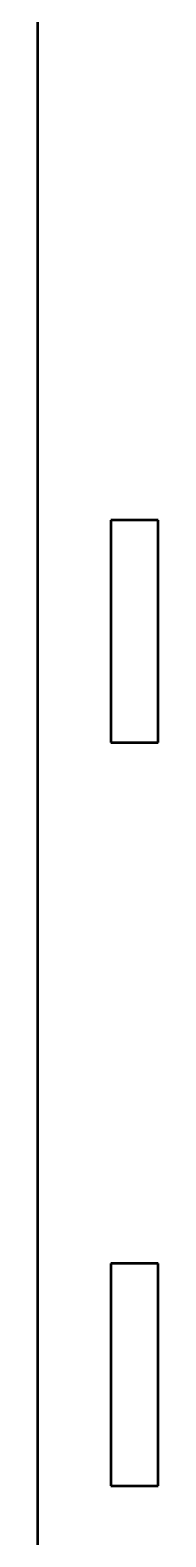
# Model space of a CAD drawing. Header units: millimetres. Extents: x 442 to 1000, y 321 to 663.
# Drawn here: x 452.4 to 460.5, y 452.5 to 553.8 of the extents above; entities that cross this region are included whole.
import ezdxf

# ---------------------------------------------------------------- set-up
doc = ezdxf.new("R2010")
doc.units = ezdxf.units.MM
doc.layers.add('Visible (ANSI)', color=7, linetype='Continuous', lineweight=50)

msp = doc.modelspace()

# ---------------------------------------------------------------- linework, layer by layer
at = {"layer": 'Visible (ANSI)', "color": 1}
for p, q in [((452.37, 341.42), (452.37, 643.42)), ((457.27, 520.9), (457.27, 505.95)), ((460.47, 520.9), (457.27, 520.9)), ((460.47, 505.95), (460.47, 520.9)), ((457.27, 505.95), (460.47, 505.95)), ((457.27, 470.9), (457.27, 455.95)), ((460.47, 470.9), (457.27, 470.9)), ((460.47, 455.95), (460.47, 470.9)), ((457.27, 455.95), (460.47, 455.95))]:
    msp.add_line(p, q, dxfattribs=at)

doc.saveas('drawing.dxf')
